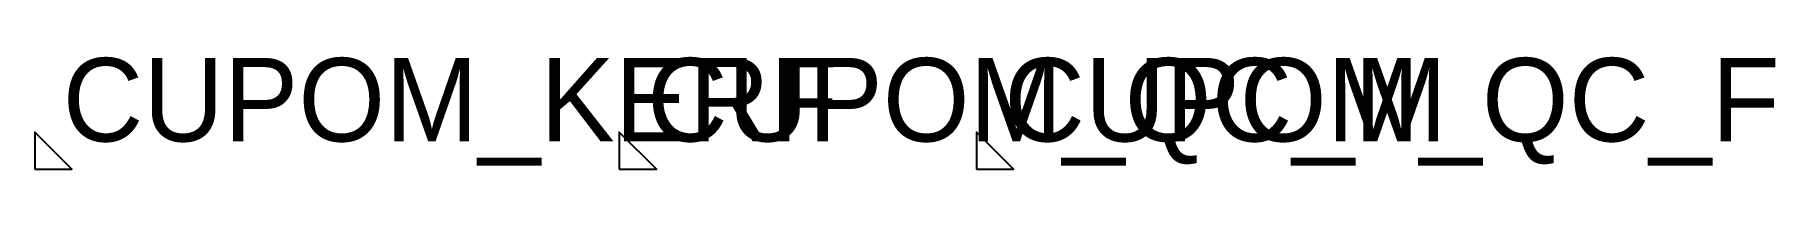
# Model space of a CAD drawing. Header units: millimetres. Extents: x 10 to 385, y 10 to 34.
import ezdxf

# ---------------------------------------------------------------- set-up
doc = ezdxf.new("R2010")
doc.units = ezdxf.units.MM

msp = doc.modelspace()

# ---------------------------------------------------------------- linework, layer by layer
at = {"color": 5}
for points in [[(10, 10), (18, 10), (10, 18), (10, 10)], [(136, 10), (144, 10), (136, 18), (136, 10)], [(213, 10), (221, 10), (213, 18), (213, 10)]]:
    msp.add_lwpolyline(points, close=True, dxfattribs=at)

# ---------------------------------------------------------------- texts
for s, p in [('CUPOM_KERF', (16, 16)), ('CUPOM_QC_M', (142, 16)), ('CUPOM_QC_F', (219, 16))]:
    msp.add_text(s, height=18, dxfattribs=at).set_placement(p)

doc.saveas('drawing.dxf')
